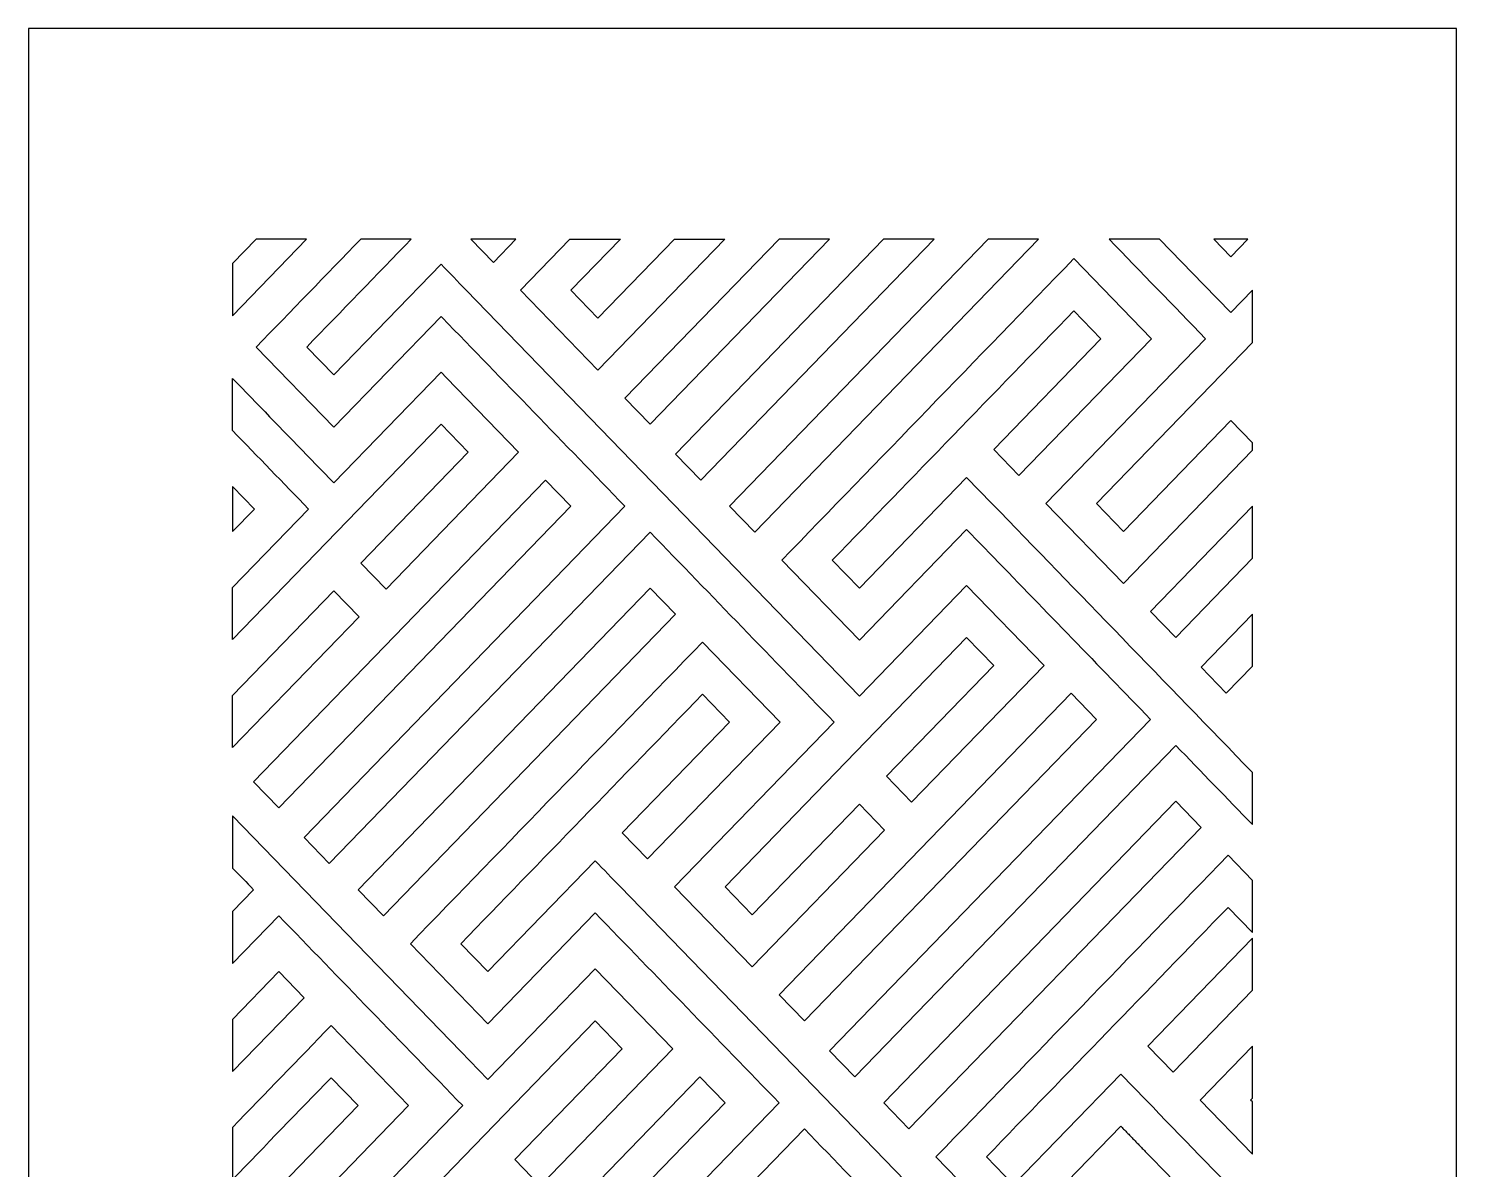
# Model space of a CAD drawing. Header units: centimetres. Extents: x 13.9 to 20.3, y -9 to 9.
# Drawn here: x 13.9 to 20.33, y 3.87 to 9 of the extents above; entities that cross this region are included whole.
import ezdxf

# ---------------------------------------------------------------- set-up
doc = ezdxf.new("R2010")
doc.units = ezdxf.units.CM
doc.header["$MEASUREMENT"] = 0
doc.layers.add('layer 1', color=7, linetype='Continuous')

msp = doc.modelspace()

# ---------------------------------------------------------------- linework, layer by layer
at = {"layer": 'layer 1', "color": 250}
for points, knots in [([(20.32578, 9.00076), (20.32578, 9.00076), (20.32578, -9.0002), (20.32578, -9.0002), (20.32578, -9.0002), (20.32578, -9.0002), (13.90161, -9.0002), (13.90161, -9.0002), (13.90161, -9.0002), (13.90161, -9.0002), (13.90161, 9.00076), (13.90161, 9.00076), (13.90161, 9.00076), (13.90161, 9.00076), (20.32578, 9.00076), (20.32578, 9.00076)], [0, 0, 0, 0, 0.2, 0.2, 0.2, 0.2, 0.4, 0.4, 0.4, 0.4, 0.6, 0.6, 0.6, 0.6, 1, 1, 1, 1]), ([(14.81935, 7.70912), (14.81935, 7.70912), (14.81935, 7.9436), (14.81935, 7.9436), (14.81935, 7.9436), (14.81935, 7.9436), (14.92566, 8.05335), (14.92566, 8.05335), (14.92566, 8.05335), (14.92566, 8.05335), (15.15279, 8.05335), (15.15279, 8.05335), (15.15279, 8.05335), (15.15279, 8.05335), (14.81935, 7.70912), (14.81935, 7.70912)], [0, 0, 0, 0, 0.2, 0.2, 0.2, 0.2, 0.4, 0.4, 0.4, 0.4, 0.6, 0.6, 0.6, 0.6, 1, 1, 1, 1]), ([(15.39615, 8.05335), (15.39615, 8.05335), (15.62327, 8.05335), (15.62327, 8.05335), (15.62327, 8.05335), (15.46657, 7.89158), (15.30987, 7.7298), (15.15317, 7.56803), (15.15317, 7.56803), (15.15317, 7.56803), (15.27484, 7.44242), (15.27484, 7.44242), (15.27484, 7.44242), (15.27484, 7.44242), (15.75749, 7.94068), (15.75749, 7.94068), (15.75749, 7.94068), (15.79535, 7.9016), (15.8332, 7.86252), (15.87105, 7.82344), (15.87105, 7.82344), (15.87105, 7.82344), (15.87105, 7.82344), (15.87105, 7.82344), (15.87105, 7.82344), (15.87105, 7.82344), (17.63941, 5.99789), (17.63941, 5.99789), (17.63941, 5.99789), (17.63941, 5.99789), (18.12206, 6.49615), (18.12206, 6.49615), (18.12206, 6.49615), (18.12206, 6.49615), (18.47086, 6.13606), (18.47086, 6.13606), (18.47086, 6.13606), (18.47086, 6.13606), (17.87465, 5.52057), (17.87465, 5.52057), (17.87465, 5.52057), (17.87465, 5.52057), (17.76109, 5.63781), (17.76109, 5.63781), (17.76109, 5.63781), (17.76109, 5.63781), (18.24373, 6.13606), (18.24373, 6.13606), (18.24373, 6.13606), (18.24373, 6.13606), (18.12206, 6.26168), (18.12206, 6.26168), (18.12206, 6.26168), (18.12206, 6.26168), (17.03509, 5.13955), (17.03509, 5.13955), (17.03509, 5.13955), (17.03509, 5.13955), (17.15676, 5.01394), (17.15676, 5.01394), (17.15676, 5.01394), (17.15676, 5.01394), (17.63941, 5.51219), (17.63941, 5.51219), (17.63941, 5.51219), (17.63941, 5.51219), (17.75297, 5.39496), (17.75297, 5.39496), (17.75297, 5.39496), (17.75297, 5.39496), (17.15676, 4.77946), (17.15676, 4.77946), (17.15676, 4.77946), (17.15676, 4.77946), (16.80796, 5.13955), (16.80796, 5.13955), (16.80796, 5.13955), (16.80796, 5.13955), (17.52585, 5.88065), (17.52585, 5.88065), (17.52585, 5.88065), (17.25005, 6.16537), (16.97425, 6.45009), (16.69845, 6.73481), (16.69845, 6.73481), (16.69845, 6.73481), (15.25456, 5.24422), (15.25456, 5.24422), (15.25456, 5.24422), (15.25456, 5.24422), (15.141, 5.36146), (15.141, 5.36146), (15.141, 5.36146), (15.141, 5.36146), (16.58489, 6.85205), (16.58489, 6.85205), (16.58489, 6.85205), (16.31137, 7.13441), (16.03786, 7.41677), (15.76435, 7.69912), (15.76435, 7.69912), (15.76359, 7.69991), (15.76283, 7.7007), (15.76206, 7.70148), (15.76206, 7.70148), (15.7613, 7.70227), (15.76054, 7.70306), (15.75978, 7.70384), (15.75978, 7.70384), (15.75901, 7.70463), (15.75825, 7.70542), (15.75749, 7.70621), (15.75749, 7.70621), (15.75749, 7.70621), (15.75749, 7.70621), (15.75749, 7.70621), (15.75749, 7.70621), (15.75749, 7.70621), (15.27484, 7.20795), (15.27484, 7.20795), (15.27484, 7.20795), (15.27484, 7.20795), (14.92604, 7.56803), (14.92604, 7.56803), (14.92604, 7.56803), (15.08274, 7.7298), (15.23944, 7.89157), (15.39615, 8.05335)], [0, 0, 0, 0, 0.030303, 0.030303, 0.030303, 0.030303, 0.0606061, 0.0606061, 0.0606061, 0.0606061, 0.0909091, 0.0909091, 0.0909091, 0.0909091, 0.1212121, 0.1212121, 0.1212121, 0.1212121, 0.1515152, 0.1515152, 0.1515152, 0.1515152, 0.1818182, 0.1818182, 0.1818182, 0.1818182, 0.2121212, 0.2121212, 0.2121212, 0.2121212, 0.2424242, 0.2424242, 0.2424242, 0.2424242, 0.2727273, 0.2727273, 0.2727273, 0.2727273, 0.3030303, 0.3030303, 0.3030303, 0.3030303, 0.3333333, 0.3333333, 0.3333333, 0.3333333, 0.3636364, 0.3636364, 0.3636364, 0.3636364, 0.3939394, 0.3939394, 0.3939394, 0.3939394, 0.4242424, 0.4242424, 0.4242424, 0.4242424, 0.4545455, 0.4545455, 0.4545455, 0.4545455, 0.4848485, 0.4848485, 0.4848485, 0.4848485, 0.5151515, 0.5151515, 0.5151515, 0.5151515, 0.5454545, 0.5454545, 0.5454545, 0.5454545, 0.5757576, 0.5757576, 0.5757576, 0.5757576, 0.6060606, 0.6060606, 0.6060606, 0.6060606, 0.6363636, 0.6363636, 0.6363636, 0.6363636, 0.6666667, 0.6666667, 0.6666667, 0.6666667, 0.6969697, 0.6969697, 0.6969697, 0.6969697, 0.7272727, 0.7272727, 0.7272727, 0.7272727, 0.7575758, 0.7575758, 0.7575758, 0.7575758, 0.7878788, 0.7878788, 0.7878788, 0.7878788, 0.8181818, 0.8181818, 0.8181818, 0.8181818, 0.8484848, 0.8484848, 0.8484848, 0.8484848, 0.8787879, 0.8787879, 0.8787879, 0.8787879, 0.9090909, 0.9090909, 0.9090909, 0.9090909, 0.9393939, 0.9393939, 0.9393939, 0.9393939, 1, 1, 1, 1]), ([(15.8917, 8.05335), (15.8917, 8.05335), (16.09375, 8.05335), (16.09375, 8.05335), (16.09375, 8.05335), (16.09375, 8.05335), (15.99273, 7.94905), (15.99273, 7.94905), (15.99273, 7.94905), (15.99273, 7.94905), (15.8917, 8.05335), (15.8917, 8.05335)], [0, 0, 0, 0, 0.25, 0.25, 0.25, 0.25, 0.5, 0.5, 0.5, 0.5, 1, 1, 1, 1]), ([(16.3371, 8.05335), (16.3371, 8.05335), (16.1144, 7.82344), (16.1144, 7.82344), (16.1144, 7.82344), (16.1144, 7.82344), (16.11441, 7.82344), (16.11441, 7.82344), (16.11441, 7.82344), (16.11441, 7.82344), (16.46321, 7.46336), (16.46321, 7.46336), (16.46321, 7.46336), (16.46321, 7.46336), (17.03471, 8.05335), (17.03471, 8.05335), (17.03471, 8.05335), (17.03471, 8.05335), (16.80759, 8.05335), (16.80759, 8.05335), (16.80759, 8.05335), (16.80759, 8.05335), (16.46321, 7.69783), (16.46321, 7.69783), (16.46321, 7.69783), (16.46321, 7.69783), (16.34153, 7.82344), (16.34153, 7.82344), (16.34153, 7.82344), (16.34153, 7.82344), (16.56423, 8.05335), (16.56423, 8.05335), (16.56423, 8.05335), (16.56423, 8.05335), (16.3371, 8.05335), (16.3371, 8.05335)], [0, 0, 0, 0, 0.1, 0.1, 0.1, 0.1, 0.2, 0.2, 0.2, 0.2, 0.3, 0.3, 0.3, 0.3, 0.4, 0.4, 0.4, 0.4, 0.5, 0.5, 0.5, 0.5, 0.6, 0.6, 0.6, 0.6, 0.7, 0.7, 0.7, 0.7, 0.8, 0.8, 0.8, 0.8, 1, 1, 1, 1]), ([(17.27807, 8.05334), (17.27807, 8.05334), (17.50519, 8.05334), (17.50519, 8.05334), (17.50519, 8.05334), (17.50519, 8.05334), (16.69845, 7.22051), (16.69845, 7.22051), (16.69845, 7.22051), (16.69845, 7.22051), (16.58489, 7.33775), (16.58489, 7.33775), (16.58489, 7.33775), (16.58489, 7.33775), (17.27807, 8.05334), (17.27807, 8.05334)], [0, 0, 0, 0, 0.2, 0.2, 0.2, 0.2, 0.4, 0.4, 0.4, 0.4, 0.6, 0.6, 0.6, 0.6, 1, 1, 1, 1]), ([(17.74855, 8.05334), (17.74855, 8.05334), (17.97568, 8.05334), (17.97568, 8.05334), (17.97568, 8.05334), (17.97568, 8.05334), (16.92558, 6.96929), (16.92558, 6.96929), (16.92558, 6.96929), (16.92558, 6.96929), (16.81201, 7.08652), (16.81201, 7.08652), (16.81201, 7.08652), (16.81201, 7.08652), (17.74855, 8.05334), (17.74855, 8.05334)], [0, 0, 0, 0, 0.2, 0.2, 0.2, 0.2, 0.4, 0.4, 0.4, 0.4, 0.6, 0.6, 0.6, 0.6, 1, 1, 1, 1]), ([(18.21903, 8.05334), (18.21903, 8.05334), (18.44616, 8.05334), (18.44616, 8.05334), (18.44616, 8.05334), (18.44616, 8.05334), (17.16893, 6.73481), (17.16893, 6.73481), (17.16893, 6.73481), (17.16893, 6.73481), (17.05536, 6.85205), (17.05536, 6.85205), (17.05536, 6.85205), (17.05536, 6.85205), (18.21903, 8.05334), (18.21903, 8.05334)], [0, 0, 0, 0, 0.2, 0.2, 0.2, 0.2, 0.4, 0.4, 0.4, 0.4, 0.6, 0.6, 0.6, 0.6, 1, 1, 1, 1]), ([(19.40804, 7.82372), (19.40804, 7.82372), (19.40804, 7.58925), (19.40804, 7.58925), (19.40804, 7.58925), (19.40804, 7.58925), (18.7061, 6.86461), (18.7061, 6.86461), (18.7061, 6.86461), (18.7061, 6.86461), (18.82778, 6.739), (18.82778, 6.739), (18.82778, 6.739), (18.82778, 6.739), (19.31042, 7.23725), (19.31042, 7.23725), (19.31042, 7.23725), (19.31042, 7.23725), (19.40804, 7.13648), (19.40804, 7.13648), (19.40804, 7.13648), (19.40804, 7.13648), (19.40804, 7.10355), (19.40804, 7.10355), (19.40804, 7.10355), (19.40804, 7.10355), (18.82778, 6.50452), (18.82778, 6.50452), (18.82778, 6.50452), (18.82778, 6.50452), (18.47897, 6.86461), (18.47897, 6.86461), (18.47897, 6.86461), (18.47897, 6.86461), (19.19686, 7.60571), (19.19686, 7.60571), (19.19686, 7.60571), (19.05232, 7.75493), (18.90778, 7.90414), (18.76325, 8.05334), (18.76325, 8.05334), (18.76325, 8.05334), (18.99038, 8.05334), (18.99038, 8.05334), (18.99038, 8.05334), (18.99038, 8.05334), (19.18875, 7.84856), (19.18875, 7.84856), (19.18875, 7.84856), (19.18875, 7.84856), (19.31042, 7.72295), (19.31042, 7.72295), (19.31042, 7.72295), (19.31042, 7.72295), (19.40804, 7.82372), (19.40804, 7.82372)], [0, 0, 0, 0, 0.0666667, 0.0666667, 0.0666667, 0.0666667, 0.1333333, 0.1333333, 0.1333333, 0.1333333, 0.2, 0.2, 0.2, 0.2, 0.2666667, 0.2666667, 0.2666667, 0.2666667, 0.3333333, 0.3333333, 0.3333333, 0.3333333, 0.4, 0.4, 0.4, 0.4, 0.4666667, 0.4666667, 0.4666667, 0.4666667, 0.5333333, 0.5333333, 0.5333333, 0.5333333, 0.6, 0.6, 0.6, 0.6, 0.6666667, 0.6666667, 0.6666667, 0.6666667, 0.7333333, 0.7333333, 0.7333333, 0.7333333, 0.8, 0.8, 0.8, 0.8, 0.8666667, 0.8666667, 0.8666667, 0.8666667, 1, 1, 1, 1]), ([(19.23373, 8.05334), (19.23373, 8.05334), (19.38712, 8.05334), (19.38712, 8.05334), (19.38712, 8.05334), (19.38712, 8.05334), (19.31042, 7.97417), (19.31042, 7.97417), (19.31042, 7.97417), (19.31042, 7.97417), (19.23373, 8.05334), (19.23373, 8.05334)], [0, 0, 0, 0, 0.25, 0.25, 0.25, 0.25, 0.5, 0.5, 0.5, 0.5, 1, 1, 1, 1]), ([(19.40804, 5.65426), (19.40804, 5.65426), (19.40804, 5.41979), (19.40804, 5.41979), (19.40804, 5.41979), (19.29303, 5.53852), (19.17803, 5.65725), (19.06302, 5.77598), (19.06302, 5.77598), (19.06302, 5.77598), (17.61913, 4.28539), (17.61913, 4.28539), (17.61913, 4.28539), (17.61913, 4.28539), (17.50557, 4.40263), (17.50557, 4.40263), (17.50557, 4.40263), (17.50557, 4.40263), (18.94945, 5.89322), (18.94945, 5.89322), (18.94945, 5.89322), (18.71421, 6.13606), (18.47897, 6.37892), (18.24373, 6.62176), (18.24373, 6.62176), (18.24373, 6.62176), (18.12206, 6.74737), (18.12206, 6.74737), (18.12206, 6.74737), (18.12206, 6.74737), (17.63941, 6.24911), (17.63941, 6.24911), (17.63941, 6.24911), (17.63941, 6.24911), (17.2906, 6.6092), (17.2906, 6.6092), (17.2906, 6.6092), (17.72864, 7.0614), (18.16667, 7.5136), (18.60471, 7.9658), (18.60471, 7.9658), (18.60471, 7.9658), (18.95351, 7.60571), (18.95351, 7.60571), (18.95351, 7.60571), (18.95351, 7.60571), (18.3573, 6.99022), (18.3573, 6.99022), (18.3573, 6.99022), (18.3573, 6.99022), (18.24373, 7.10746), (18.24373, 7.10746), (18.24373, 7.10746), (18.24373, 7.10746), (18.72638, 7.60571), (18.72638, 7.60571), (18.72638, 7.60571), (18.72638, 7.60571), (18.60471, 7.73133), (18.60471, 7.73133), (18.60471, 7.73133), (18.24238, 7.35728), (17.88005, 6.98324), (17.51773, 6.6092), (17.51773, 6.6092), (17.51773, 6.6092), (17.63941, 6.48359), (17.63941, 6.48359), (17.63941, 6.48359), (17.63941, 6.48359), (18.12206, 6.98185), (18.12206, 6.98185), (18.12206, 6.98185), (18.12206, 6.98185), (18.23562, 6.86461), (18.23562, 6.86461), (18.23562, 6.86461), (18.62644, 6.46116), (19.01724, 6.05771), (19.40804, 5.65426)], [0, 0, 0, 0, 0.047619, 0.047619, 0.047619, 0.047619, 0.0952381, 0.0952381, 0.0952381, 0.0952381, 0.1428571, 0.1428571, 0.1428571, 0.1428571, 0.1904762, 0.1904762, 0.1904762, 0.1904762, 0.2380952, 0.2380952, 0.2380952, 0.2380952, 0.2857143, 0.2857143, 0.2857143, 0.2857143, 0.3333333, 0.3333333, 0.3333333, 0.3333333, 0.3809524, 0.3809524, 0.3809524, 0.3809524, 0.4285714, 0.4285714, 0.4285714, 0.4285714, 0.4761905, 0.4761905, 0.4761905, 0.4761905, 0.5238095, 0.5238095, 0.5238095, 0.5238095, 0.5714286, 0.5714286, 0.5714286, 0.5714286, 0.6190476, 0.6190476, 0.6190476, 0.6190476, 0.6666667, 0.6666667, 0.6666667, 0.6666667, 0.7142857, 0.7142857, 0.7142857, 0.7142857, 0.7619048, 0.7619048, 0.7619048, 0.7619048, 0.8095238, 0.8095238, 0.8095238, 0.8095238, 0.8571429, 0.8571429, 0.8571429, 0.8571429, 0.9047619, 0.9047619, 0.9047619, 0.9047619, 1, 1, 1, 1]), ([(14.81935, 7.19247), (14.93333, 7.07481), (15.0473, 6.95715), (15.16128, 6.83949), (15.16128, 6.83949), (15.16128, 6.83949), (14.81935, 6.4865), (14.81935, 6.4865), (14.81935, 6.4865), (14.81935, 6.4865), (14.81935, 6.25203), (14.81935, 6.25203), (14.81935, 6.25203), (14.81935, 6.25203), (15.75749, 7.22051), (15.75749, 7.22051), (15.75749, 7.22051), (15.75749, 7.22051), (15.87916, 7.0949), (15.87916, 7.0949), (15.87916, 7.0949), (15.87916, 7.0949), (15.39652, 6.59664), (15.39652, 6.59664), (15.39652, 6.59664), (15.39652, 6.59664), (15.51008, 6.4794), (15.51008, 6.4794), (15.51008, 6.4794), (15.51008, 6.4794), (16.10629, 7.0949), (16.10629, 7.0949), (16.10629, 7.0949), (16.10629, 7.0949), (15.78223, 7.42944), (15.78223, 7.42944), (15.78223, 7.42944), (15.78223, 7.42944), (15.75749, 7.45498), (15.75749, 7.45498), (15.75749, 7.45498), (15.75749, 7.45498), (15.75749, 7.45498), (15.75749, 7.45498), (15.75749, 7.45498), (15.75749, 7.45498), (15.27484, 6.95672), (15.27484, 6.95672), (15.27484, 6.95672), (15.27484, 6.95672), (15.15317, 7.08234), (15.15317, 7.08234), (15.15317, 7.08234), (15.0419, 7.1972), (14.93062, 7.31207), (14.81935, 7.42694), (14.81935, 7.42694), (14.81935, 7.42694), (14.81935, 7.19247), (14.81935, 7.19247)], [0, 0, 0, 0, 0.0625, 0.0625, 0.0625, 0.0625, 0.125, 0.125, 0.125, 0.125, 0.1875, 0.1875, 0.1875, 0.1875, 0.25, 0.25, 0.25, 0.25, 0.3125, 0.3125, 0.3125, 0.3125, 0.375, 0.375, 0.375, 0.375, 0.4375, 0.4375, 0.4375, 0.4375, 0.5, 0.5, 0.5, 0.5, 0.5625, 0.5625, 0.5625, 0.5625, 0.625, 0.625, 0.625, 0.625, 0.6875, 0.6875, 0.6875, 0.6875, 0.75, 0.75, 0.75, 0.75, 0.8125, 0.8125, 0.8125, 0.8125, 0.875, 0.875, 0.875, 0.875, 1, 1, 1, 1]), ([(14.81935, 6.73772), (14.81935, 6.73772), (14.81935, 6.94125), (14.81935, 6.94125), (14.81935, 6.94125), (14.81935, 6.94125), (14.91793, 6.83949), (14.91793, 6.83949), (14.91793, 6.83949), (14.91793, 6.83949), (14.81935, 6.73772), (14.81935, 6.73772)], [0, 0, 0, 0, 0.25, 0.25, 0.25, 0.25, 0.5, 0.5, 0.5, 0.5, 1, 1, 1, 1]), ([(16.34153, 6.85205), (16.34153, 6.85205), (15.02743, 5.49545), (15.02743, 5.49545), (15.02743, 5.49545), (15.02743, 5.49545), (14.91387, 5.61268), (14.91387, 5.61268), (14.91387, 5.61268), (14.91387, 5.61268), (16.22797, 6.96929), (16.22797, 6.96929), (16.22797, 6.96929), (16.22797, 6.96929), (16.34153, 6.85205), (16.34153, 6.85205)], [0, 0, 0, 0, 0.2, 0.2, 0.2, 0.2, 0.4, 0.4, 0.4, 0.4, 0.6, 0.6, 0.6, 0.6, 1, 1, 1, 1]), ([(19.40804, 6.85233), (19.40804, 6.85233), (19.40804, 6.61786), (19.40804, 6.61786), (19.40804, 6.61786), (19.40804, 6.61786), (19.06302, 6.26168), (19.06302, 6.26168), (19.06302, 6.26168), (19.06302, 6.26168), (18.94945, 6.37891), (18.94945, 6.37891), (18.94945, 6.37891), (18.94945, 6.37891), (19.40804, 6.85233), (19.40804, 6.85233)], [0, 0, 0, 0, 0.2, 0.2, 0.2, 0.2, 0.4, 0.4, 0.4, 0.4, 0.6, 0.6, 0.6, 0.6, 1, 1, 1, 1]), ([(14.81935, 5.76633), (14.81935, 5.76633), (15.38841, 6.35379), (15.38841, 6.35379), (15.38841, 6.35379), (15.38841, 6.35379), (15.27484, 6.47103), (15.27484, 6.47103), (15.27484, 6.47103), (15.27484, 6.47103), (14.81935, 6.00081), (14.81935, 6.00081), (14.81935, 6.00081), (14.81935, 6.00081), (14.81935, 5.76633), (14.81935, 5.76633)], [0, 0, 0, 0, 0.2, 0.2, 0.2, 0.2, 0.4, 0.4, 0.4, 0.4, 0.6, 0.6, 0.6, 0.6, 1, 1, 1, 1]), ([(16.81201, 6.36635), (16.81201, 6.36635), (15.49791, 5.00975), (15.49791, 5.00975), (15.49791, 5.00975), (15.49791, 5.00975), (15.38435, 5.12699), (15.38435, 5.12699), (15.38435, 5.12699), (15.38435, 5.12699), (16.69845, 6.48359), (16.69845, 6.48359), (16.69845, 6.48359), (16.69845, 6.48359), (16.81201, 6.36635), (16.81201, 6.36635)], [0, 0, 0, 0, 0.2, 0.2, 0.2, 0.2, 0.4, 0.4, 0.4, 0.4, 0.6, 0.6, 0.6, 0.6, 1, 1, 1, 1]), ([(19.40804, 6.36663), (19.40804, 6.36663), (19.40804, 6.13216), (19.40804, 6.13216), (19.40804, 6.13216), (19.40804, 6.13216), (19.29015, 6.01045), (19.29015, 6.01045), (19.29015, 6.01045), (19.29015, 6.01045), (19.17658, 6.12769), (19.17658, 6.12769), (19.17658, 6.12769), (19.17658, 6.12769), (19.40804, 6.36663), (19.40804, 6.36663)], [0, 0, 0, 0, 0.2, 0.2, 0.2, 0.2, 0.4, 0.4, 0.4, 0.4, 0.6, 0.6, 0.6, 0.6, 1, 1, 1, 1]), ([(16.56461, 5.13955), (16.52675, 5.17863), (16.4889, 5.2177), (16.45104, 5.25679), (16.45104, 5.25679), (16.45104, 5.25679), (15.96839, 4.75853), (15.96839, 4.75853), (15.96839, 4.75853), (15.96839, 4.75853), (15.84672, 4.88414), (15.84672, 4.88414), (15.84672, 4.88414), (16.20904, 5.25818), (16.57136, 5.63222), (16.93369, 6.00626), (16.93369, 6.00626), (16.93369, 6.00626), (17.05536, 5.88065), (17.05536, 5.88065), (17.05536, 5.88065), (17.05536, 5.88065), (16.57272, 5.3824), (16.57272, 5.3824), (16.57272, 5.3824), (16.57272, 5.3824), (16.68628, 5.26516), (16.68628, 5.26516), (16.68628, 5.26516), (16.68628, 5.26516), (17.28249, 5.88065), (17.28249, 5.88065), (17.28249, 5.88065), (17.28249, 5.88065), (16.93369, 6.24074), (16.93369, 6.24074), (16.93369, 6.24074), (16.49566, 5.78854), (16.05762, 5.33634), (15.61959, 4.88414), (15.61959, 4.88414), (15.61959, 4.88414), (15.96839, 4.52405), (15.96839, 4.52405), (15.96839, 4.52405), (15.96839, 4.52405), (16.45104, 5.02231), (16.45104, 5.02231), (16.45104, 5.02231), (16.72684, 4.7376), (17.00264, 4.45287), (17.27844, 4.16815), (17.27844, 4.16815), (17.27844, 4.16815), (15.83455, 2.67757), (15.83455, 2.67757), (15.83455, 2.67757), (15.83455, 2.67757), (15.94812, 2.56033), (15.94812, 2.56033), (15.94812, 2.56033), (15.94812, 2.56033), (17.392, 4.05092), (17.392, 4.05092), (17.392, 4.05092), (17.6678, 3.7662), (17.94359, 3.48148), (18.2194, 3.19676), (18.2194, 3.19676), (18.2194, 3.19676), (17.50151, 2.45565), (17.50151, 2.45565), (17.50151, 2.45565), (17.50151, 2.45565), (17.85032, 2.09557), (17.85032, 2.09557), (17.85032, 2.09557), (17.85032, 2.09557), (18.44653, 2.71106), (18.44653, 2.71106), (18.44653, 2.71106), (18.44653, 2.71106), (18.33296, 2.8283), (18.33296, 2.8283), (18.33296, 2.8283), (18.33296, 2.8283), (17.85032, 2.33004), (17.85032, 2.33004), (17.85032, 2.33004), (17.85032, 2.33004), (17.72864, 2.45565), (17.72864, 2.45565), (17.72864, 2.45565), (17.72864, 2.45565), (18.81561, 3.57778), (18.81561, 3.57778), (18.81561, 3.57778), (18.81561, 3.57778), (18.93729, 3.45217), (18.93729, 3.45217), (18.93729, 3.45217), (18.93729, 3.45217), (18.45464, 2.95391), (18.45464, 2.95391), (18.45464, 2.95391), (18.45464, 2.95391), (18.5682, 2.83667), (18.5682, 2.83667), (18.5682, 2.83667), (18.5682, 2.83667), (19.16441, 3.45217), (19.16441, 3.45217), (19.16441, 3.45217), (19.16441, 3.45217), (18.81561, 3.81225), (18.81561, 3.81225), (18.81561, 3.81225), (18.81561, 3.81225), (18.33296, 3.314), (18.33296, 3.314), (18.33296, 3.314), (18.33296, 3.314), (18.21129, 3.43961), (18.21129, 3.43961), (18.21129, 3.43961), (18.21129, 3.43961), (16.56461, 5.13955), (16.56461, 5.13955)], [0, 0, 0, 0, 0.030303, 0.030303, 0.030303, 0.030303, 0.0606061, 0.0606061, 0.0606061, 0.0606061, 0.0909091, 0.0909091, 0.0909091, 0.0909091, 0.1212121, 0.1212121, 0.1212121, 0.1212121, 0.1515152, 0.1515152, 0.1515152, 0.1515152, 0.1818182, 0.1818182, 0.1818182, 0.1818182, 0.2121212, 0.2121212, 0.2121212, 0.2121212, 0.2424242, 0.2424242, 0.2424242, 0.2424242, 0.2727273, 0.2727273, 0.2727273, 0.2727273, 0.3030303, 0.3030303, 0.3030303, 0.3030303, 0.3333333, 0.3333333, 0.3333333, 0.3333333, 0.3636364, 0.3636364, 0.3636364, 0.3636364, 0.3939394, 0.3939394, 0.3939394, 0.3939394, 0.4242424, 0.4242424, 0.4242424, 0.4242424, 0.4545455, 0.4545455, 0.4545455, 0.4545455, 0.4848485, 0.4848485, 0.4848485, 0.4848485, 0.5151515, 0.5151515, 0.5151515, 0.5151515, 0.5454545, 0.5454545, 0.5454545, 0.5454545, 0.5757576, 0.5757576, 0.5757576, 0.5757576, 0.6060606, 0.6060606, 0.6060606, 0.6060606, 0.6363636, 0.6363636, 0.6363636, 0.6363636, 0.6666667, 0.6666667, 0.6666667, 0.6666667, 0.6969697, 0.6969697, 0.6969697, 0.6969697, 0.7272727, 0.7272727, 0.7272727, 0.7272727, 0.7575758, 0.7575758, 0.7575758, 0.7575758, 0.7878788, 0.7878788, 0.7878788, 0.7878788, 0.8181818, 0.8181818, 0.8181818, 0.8181818, 0.8484848, 0.8484848, 0.8484848, 0.8484848, 0.8787879, 0.8787879, 0.8787879, 0.8787879, 0.9090909, 0.9090909, 0.9090909, 0.9090909, 0.9393939, 0.9393939, 0.9393939, 0.9393939, 1, 1, 1, 1]), ([(18.7061, 5.89322), (18.7061, 5.89322), (17.392, 4.53661), (17.392, 4.53661), (17.392, 4.53661), (17.392, 4.53661), (17.27844, 4.65385), (17.27844, 4.65385), (17.27844, 4.65385), (17.27844, 4.65385), (18.59254, 6.01045), (18.59254, 6.01045), (18.59254, 6.01045), (18.59254, 6.01045), (18.7061, 5.89322), (18.7061, 5.89322)], [0, 0, 0, 0, 0.2, 0.2, 0.2, 0.2, 0.4, 0.4, 0.4, 0.4, 0.6, 0.6, 0.6, 0.6, 1, 1, 1, 1]), ([(19.17658, 5.40752), (19.17658, 5.40752), (17.86248, 4.05092), (17.86248, 4.05092), (17.86248, 4.05092), (17.86248, 4.05092), (17.74892, 4.16815), (17.74892, 4.16815), (17.74892, 4.16815), (17.74892, 4.16815), (19.06302, 5.52475), (19.06302, 5.52475), (19.06302, 5.52475), (19.06302, 5.52475), (19.17658, 5.40752), (19.17658, 5.40752)], [0, 0, 0, 0, 0.2, 0.2, 0.2, 0.2, 0.4, 0.4, 0.4, 0.4, 0.6, 0.6, 0.6, 0.6, 1, 1, 1, 1]), ([(14.81935, 4.79494), (14.81935, 4.79494), (14.81935, 5.02941), (14.81935, 5.02941), (14.81935, 5.02941), (14.81935, 5.02941), (14.91387, 5.12699), (14.91387, 5.12699), (14.91387, 5.12699), (14.88237, 5.15951), (14.85086, 5.19203), (14.81935, 5.22456), (14.81935, 5.22456), (14.81935, 5.22456), (14.81935, 5.45904), (14.81935, 5.45904), (14.81935, 5.45904), (14.81935, 5.45904), (15.84672, 4.39844), (15.84672, 4.39844), (15.84672, 4.39844), (15.84672, 4.39844), (15.96839, 4.27283), (15.96839, 4.27283), (15.96839, 4.27283), (15.96839, 4.27283), (16.45104, 4.77109), (16.45104, 4.77109), (16.45104, 4.77109), (16.45104, 4.77109), (16.79985, 4.411), (16.79985, 4.411), (16.79985, 4.411), (16.79985, 4.411), (16.20363, 3.79551), (16.20363, 3.79551), (16.20363, 3.79551), (16.20363, 3.79551), (16.09007, 3.91275), (16.09007, 3.91275), (16.09007, 3.91275), (16.09007, 3.91275), (16.57272, 4.411), (16.57272, 4.411), (16.57272, 4.411), (16.57272, 4.411), (16.45104, 4.53661), (16.45104, 4.53661), (16.45104, 4.53661), (16.45104, 4.53661), (15.36407, 3.41449), (15.36407, 3.41449), (15.36407, 3.41449), (15.36407, 3.41449), (15.48575, 3.28888), (15.48575, 3.28888), (15.48575, 3.28888), (15.48575, 3.28888), (15.96839, 3.78713), (15.96839, 3.78713), (15.96839, 3.78713), (15.96839, 3.78713), (16.08196, 3.6699), (16.08196, 3.6699), (16.08196, 3.6699), (16.08196, 3.6699), (15.48575, 3.0544), (15.48575, 3.0544), (15.48575, 3.0544), (15.48575, 3.0544), (15.16169, 3.38894), (15.16169, 3.38894), (15.16169, 3.38894), (15.16169, 3.38894), (15.13694, 3.41449), (15.13694, 3.41449), (15.13694, 3.41449), (15.13694, 3.41449), (15.85483, 4.15559), (15.85483, 4.15559), (15.85483, 4.15559), (15.57903, 4.44031), (15.30323, 4.72503), (15.02743, 5.00975), (15.02743, 5.00975), (15.02743, 5.00975), (14.81935, 4.79494), (14.81935, 4.79494)], [0, 0, 0, 0, 0.0434783, 0.0434783, 0.0434783, 0.0434783, 0.0869565, 0.0869565, 0.0869565, 0.0869565, 0.1304348, 0.1304348, 0.1304348, 0.1304348, 0.173913, 0.173913, 0.173913, 0.173913, 0.2173913, 0.2173913, 0.2173913, 0.2173913, 0.2608696, 0.2608696, 0.2608696, 0.2608696, 0.3043478, 0.3043478, 0.3043478, 0.3043478, 0.3478261, 0.3478261, 0.3478261, 0.3478261, 0.3913043, 0.3913043, 0.3913043, 0.3913043, 0.4347826, 0.4347826, 0.4347826, 0.4347826, 0.4782609, 0.4782609, 0.4782609, 0.4782609, 0.5217391, 0.5217391, 0.5217391, 0.5217391, 0.5652174, 0.5652174, 0.5652174, 0.5652174, 0.6086957, 0.6086957, 0.6086957, 0.6086957, 0.6521739, 0.6521739, 0.6521739, 0.6521739, 0.6956522, 0.6956522, 0.6956522, 0.6956522, 0.7391304, 0.7391304, 0.7391304, 0.7391304, 0.7826087, 0.7826087, 0.7826087, 0.7826087, 0.826087, 0.826087, 0.826087, 0.826087, 0.8695652, 0.8695652, 0.8695652, 0.8695652, 0.9130435, 0.9130435, 0.9130435, 0.9130435, 1, 1, 1, 1]), ([(19.40804, 5.16857), (19.40804, 5.16857), (19.40804, 4.9341), (19.40804, 4.9341), (19.40804, 4.9341), (19.40804, 4.9341), (19.29826, 5.04743), (19.29826, 5.04743), (19.29826, 5.04743), (18.93593, 4.67339), (18.57361, 4.29934), (18.21129, 3.92531), (18.21129, 3.92531), (18.21129, 3.92531), (18.33296, 3.79969), (18.33296, 3.79969), (18.33296, 3.79969), (18.33296, 3.79969), (18.81561, 4.29795), (18.81561, 4.29795), (18.81561, 4.29795), (18.81561, 4.29795), (18.92917, 4.18071), (18.92917, 4.18071), (18.92917, 4.18071), (19.0888, 4.01593), (19.24842, 3.85114), (19.40804, 3.68635), (19.40804, 3.68635), (19.40804, 3.68635), (19.40804, 3.45188), (19.40804, 3.45188), (19.40804, 3.45188), (19.25112, 3.61388), (19.09421, 3.77587), (18.93729, 3.93787), (18.93729, 3.93787), (18.93551, 3.9397), (18.93374, 3.94153), (18.93196, 3.94336), (18.93196, 3.94336), (18.92765, 3.94781), (18.92334, 3.95226), (18.91903, 3.95671), (18.91903, 3.95671), (18.91473, 3.96116), (18.91042, 3.96561), (18.90611, 3.97006), (18.90611, 3.97006), (18.9018, 3.9745), (18.89749, 3.97895), (18.89318, 3.9834), (18.89318, 3.9834), (18.88887, 3.98785), (18.88456, 3.9923), (18.88025, 3.99675), (18.88025, 3.99675), (18.87594, 4.0012), (18.87163, 4.00564), (18.86732, 4.01009), (18.86732, 4.01009), (18.86301, 4.01454), (18.8587, 4.01899), (18.85439, 4.02344), (18.85439, 4.02344), (18.85008, 4.02789), (18.84578, 4.03234), (18.84147, 4.03678), (18.84147, 4.03678), (18.83716, 4.04123), (18.83285, 4.04568), (18.82854, 4.05013), (18.82854, 4.05013), (18.82423, 4.05458), (18.81992, 4.05903), (18.81561, 4.06348), (18.81561, 4.06348), (18.81561, 4.06348), (18.33296, 3.56522), (18.33296, 3.56522), (18.33296, 3.56522), (18.33296, 3.56522), (17.98416, 3.92531), (17.98416, 3.92531), (17.98416, 3.92531), (18.42219, 4.3775), (18.86022, 4.8297), (19.29826, 5.28191), (19.29826, 5.28191), (19.29826, 5.28191), (19.40804, 5.16857), (19.40804, 5.16857)], [0, 0, 0, 0, 0.0416667, 0.0416667, 0.0416667, 0.0416667, 0.0833333, 0.0833333, 0.0833333, 0.0833333, 0.125, 0.125, 0.125, 0.125, 0.1666667, 0.1666667, 0.1666667, 0.1666667, 0.2083333, 0.2083333, 0.2083333, 0.2083333, 0.25, 0.25, 0.25, 0.25, 0.2916667, 0.2916667, 0.2916667, 0.2916667, 0.3333333, 0.3333333, 0.3333333, 0.3333333, 0.375, 0.375, 0.375, 0.375, 0.4166667, 0.4166667, 0.4166667, 0.4166667, 0.4583333, 0.4583333, 0.4583333, 0.4583333, 0.5, 0.5, 0.5, 0.5, 0.5416667, 0.5416667, 0.5416667, 0.5416667, 0.5833333, 0.5833333, 0.5833333, 0.5833333, 0.625, 0.625, 0.625, 0.625, 0.6666667, 0.6666667, 0.6666667, 0.6666667, 0.7083333, 0.7083333, 0.7083333, 0.7083333, 0.75, 0.75, 0.75, 0.75, 0.7916667, 0.7916667, 0.7916667, 0.7916667, 0.8333333, 0.8333333, 0.8333333, 0.8333333, 0.875, 0.875, 0.875, 0.875, 0.9166667, 0.9166667, 0.9166667, 0.9166667, 1, 1, 1, 1]), ([(19.40804, 4.90954), (19.40804, 4.90954), (19.40804, 4.67507), (19.40804, 4.67507), (19.40804, 4.67507), (19.40804, 4.67507), (19.05085, 4.30633), (19.05085, 4.30633), (19.05085, 4.30633), (19.05085, 4.30633), (18.93729, 4.42356), (18.93729, 4.42356), (18.93729, 4.42356), (18.93729, 4.42356), (19.40804, 4.90954), (19.40804, 4.90954)], [0, 0, 0, 0, 0.2, 0.2, 0.2, 0.2, 0.4, 0.4, 0.4, 0.4, 0.6, 0.6, 0.6, 0.6, 1, 1, 1, 1]), ([(14.81935, 4.30924), (14.81935, 4.30924), (14.81935, 4.54372), (14.81935, 4.54372), (14.81935, 4.54372), (14.81935, 4.54372), (15.02743, 4.75853), (15.02743, 4.75853), (15.02743, 4.75853), (15.02743, 4.75853), (15.141, 4.64129), (15.141, 4.64129), (15.141, 4.64129), (15.141, 4.64129), (14.81935, 4.30924), (14.81935, 4.30924)], [0, 0, 0, 0, 0.2, 0.2, 0.2, 0.2, 0.4, 0.4, 0.4, 0.4, 0.6, 0.6, 0.6, 0.6, 1, 1, 1, 1]), ([(14.81935, 3.82354), (14.81935, 3.82354), (14.81935, 4.05802), (14.81935, 4.05802), (14.81935, 4.05802), (14.96713, 4.21057), (15.1149, 4.36313), (15.26267, 4.51568), (15.26267, 4.51568), (15.26267, 4.51568), (15.61148, 4.15559), (15.61148, 4.15559), (15.61148, 4.15559), (15.61148, 4.15559), (15.01527, 3.5401), (15.01527, 3.5401), (15.01527, 3.5401), (15.01527, 3.5401), (14.9017, 3.65734), (14.9017, 3.65734), (14.9017, 3.65734), (14.9017, 3.65734), (15.38435, 4.15559), (15.38435, 4.15559), (15.38435, 4.15559), (15.38435, 4.15559), (15.26267, 4.28121), (15.26267, 4.28121), (15.26267, 4.28121), (15.1149, 4.12865), (14.96713, 3.9761), (14.81935, 3.82354)], [0, 0, 0, 0, 0.1111111, 0.1111111, 0.1111111, 0.1111111, 0.2222222, 0.2222222, 0.2222222, 0.2222222, 0.3333333, 0.3333333, 0.3333333, 0.3333333, 0.4444444, 0.4444444, 0.4444444, 0.4444444, 0.5555556, 0.5555556, 0.5555556, 0.5555556, 0.6666667, 0.6666667, 0.6666667, 0.6666667, 0.7777778, 0.7777778, 0.7777778, 0.7777778, 1, 1, 1, 1]), ([(19.40804, 4.42384), (19.40804, 4.42384), (19.40804, 4.18937), (19.40804, 4.18937), (19.40804, 4.18937), (19.40804, 4.18937), (19.39966, 4.18071), (19.39966, 4.18071), (19.39966, 4.18071), (19.39966, 4.18071), (19.40804, 4.17206), (19.40804, 4.17206), (19.40804, 4.17206), (19.40804, 4.17206), (19.40804, 3.93758), (19.40804, 3.93758), (19.40804, 3.93758), (19.40804, 3.93758), (19.17253, 4.18071), (19.17253, 4.18071), (19.17253, 4.18071), (19.17253, 4.18071), (19.40804, 4.42384), (19.40804, 4.42384)], [0, 0, 0, 0, 0.1428571, 0.1428571, 0.1428571, 0.1428571, 0.2857143, 0.2857143, 0.2857143, 0.2857143, 0.4285714, 0.4285714, 0.4285714, 0.4285714, 0.5714286, 0.5714286, 0.5714286, 0.5714286, 0.7142857, 0.7142857, 0.7142857, 0.7142857, 1, 1, 1, 1]), ([(17.03509, 4.16816), (17.03509, 4.16816), (15.72099, 2.81155), (15.72099, 2.81155), (15.72099, 2.81155), (15.72099, 2.81155), (15.60742, 2.92879), (15.60742, 2.92879), (15.60742, 2.92879), (15.60742, 2.92879), (16.92152, 4.28539), (16.92152, 4.28539), (16.92152, 4.28539), (16.92152, 4.28539), (17.03509, 4.16816), (17.03509, 4.16816)], [0, 0, 0, 0, 0.2, 0.2, 0.2, 0.2, 0.4, 0.4, 0.4, 0.4, 0.6, 0.6, 0.6, 0.6, 1, 1, 1, 1])]:
    msp.add_open_spline(points, degree=3, knots=knots, dxfattribs=at)

doc.saveas('drawing.dxf')
